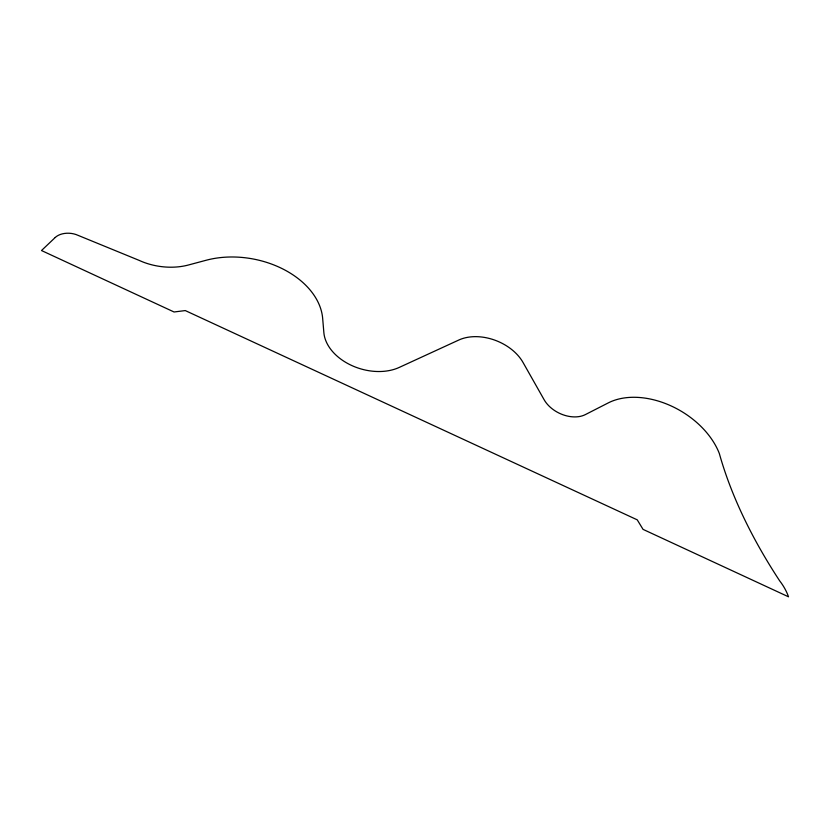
<?xml version="1.0" encoding="UTF-8"?>
<svg xmlns="http://www.w3.org/2000/svg" width="830" height="830" viewBox="0 0 830 830"><rect width="100%" height="100%" fill="white"/><g stroke="black" fill="none" stroke-linecap="round" stroke-linejoin="round"><path stroke-width="1.25" d="M55.247 237.473L41.5 250.536L174.061 311.987L185.277 310.576L637.243 519.839L643.053 529.374L788.5 596.801A49.302 34.341 38.1 0 0 779.65 580.813A457.475 243.854 38.1 0 1 719.32 453.471A72.459 49.406 30.4 0 0 608.307 402.882L585.347 414.606A27.297 18.727 25.9 0 1 544.117 399.707L523.025 362.461A42.714 29.641 22.1 0 0 458.845 340.01L399.272 367.41A47.04 32.868 16.6 0 1 351.578 365.439A47.04 32.868 16.6 0 1 323.866 332.643L322.663 318.367A80.697 56.025 10.8 0 0 206.224 260.236L188.431 264.998A51.066 33.107 8.3 0 1 139.181 260.392L78.02 235.336A16.6 10.748 4.6 0 0 55.247 237.473"/></g></svg>
